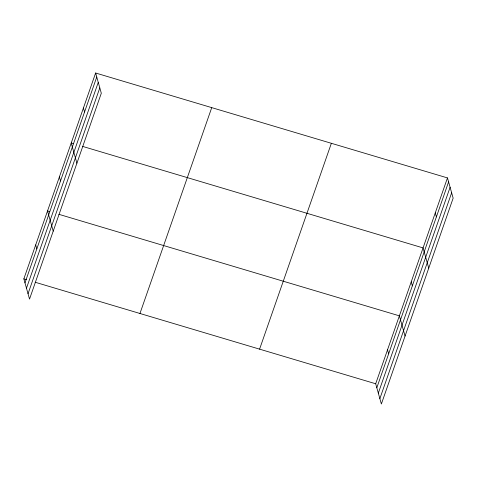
<?xml version="1.0" encoding="UTF-8"?>
<svg xmlns="http://www.w3.org/2000/svg" width="477" height="477" viewBox="0 0 477 477"><rect width="100%" height="100%" fill="white"/><g stroke="black" fill="none" stroke-linecap="round" stroke-linejoin="round"><path stroke-width="0.72" d="M95.627 73.011L101.309 93.23L29.532 299.085L23.85 278.866L95.627 73.011L447.468 177.915L453.15 198.134L381.373 403.989L375.691 383.77L447.468 177.915M24.971 282.861L96.753 77.006M26.479 288.215L98.256 82.36M28.03 293.731L99.806 87.875M139.958 313.484L211.734 107.629M259.583 349.152L331.36 143.297M376.812 387.771L448.589 181.91M378.315 393.12L450.097 187.264M379.865 398.635L451.647 192.78M73.345 143.637L71.222 143.005L76.904 163.217M82.551 146.379L423.063 247.909L428.745 268.122M49.662 211.567L47.539 210.935L53.221 231.148M58.862 214.31L399.374 315.84L405.056 336.058M23.85 278.866L26.682 279.713M35.179 282.247L375.691 383.77M435.262 212.909L436.389 216.91M411.222 281.871L412.343 285.872M387.533 349.808L388.654 353.803M83.427 108.005L84.548 112M59.381 176.967L60.501 180.962M35.692 244.904L36.818 248.899"/></g></svg>
